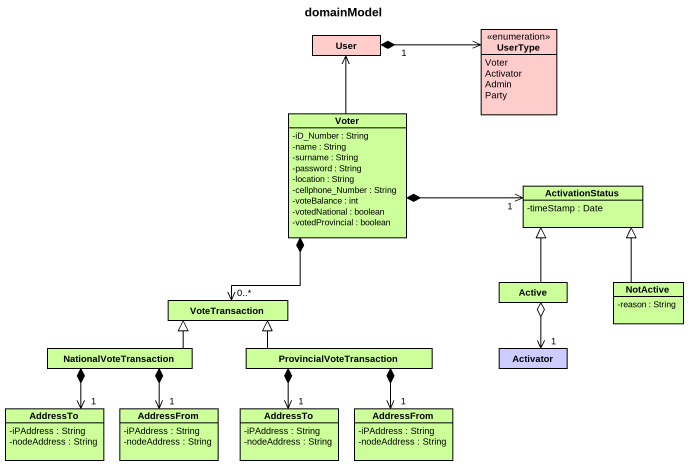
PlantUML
@startuml
title domainModel
hide circle
hide empty members
skinparam classAttributeIconSize 0
class User #FFCCCC
enum UserType #FFCCCC {
  Voter
  Activator
  Admin
  Party
}
class Voter #CCFF99 {
  -iD_Number : String
  -name : String
  -surname : String
  -password : String
  -location : String
  -cellphone_Number : String
  -voteBalance : int
  -votedNational : boolean
  -votedProvincial : boolean
}
class ActivationStatus #CCFF99 {
  -timeStamp : Date
}
class Active #CCFF99
class NotActive #CCFF99 {
  -reason : String
}
class VoteTransaction #CCFF99
class NationalVoteTransaction #CCFF99
class ProvincialVoteTransaction #CCFF99
class Activator #CCCCFF
class AddressTo #CCFF99 {
  -iPAddress : String
  -nodeAddress : String
}
class AddressFrom #CCFF99 {
  -iPAddress : String
  -nodeAddress : String
}
class "AddressTo" as AddressTo_2 #CCFF99 {
  -iPAddress : String
  -nodeAddress : String
}
class "AddressFrom" as AddressFrom_2 #CCFF99 {
  -iPAddress : String
  -nodeAddress : String
}
User "1" *-right-> UserType
Voter -up-> User
Voter *-right-> "1" ActivationStatus
Voter *--> "0..*" VoteTransaction
Active -up-|> ActivationStatus
Active o--> "1" Activator
NotActive -up-|> ActivationStatus
NationalVoteTransaction -right-|> VoteTransaction
NationalVoteTransaction *--> "1" AddressTo
NationalVoteTransaction *--> "1" AddressFrom
ProvincialVoteTransaction -left-|> VoteTransaction
ProvincialVoteTransaction *--> "1" AddressTo_2
ProvincialVoteTransaction *--> "1" AddressFrom_2
@enduml
